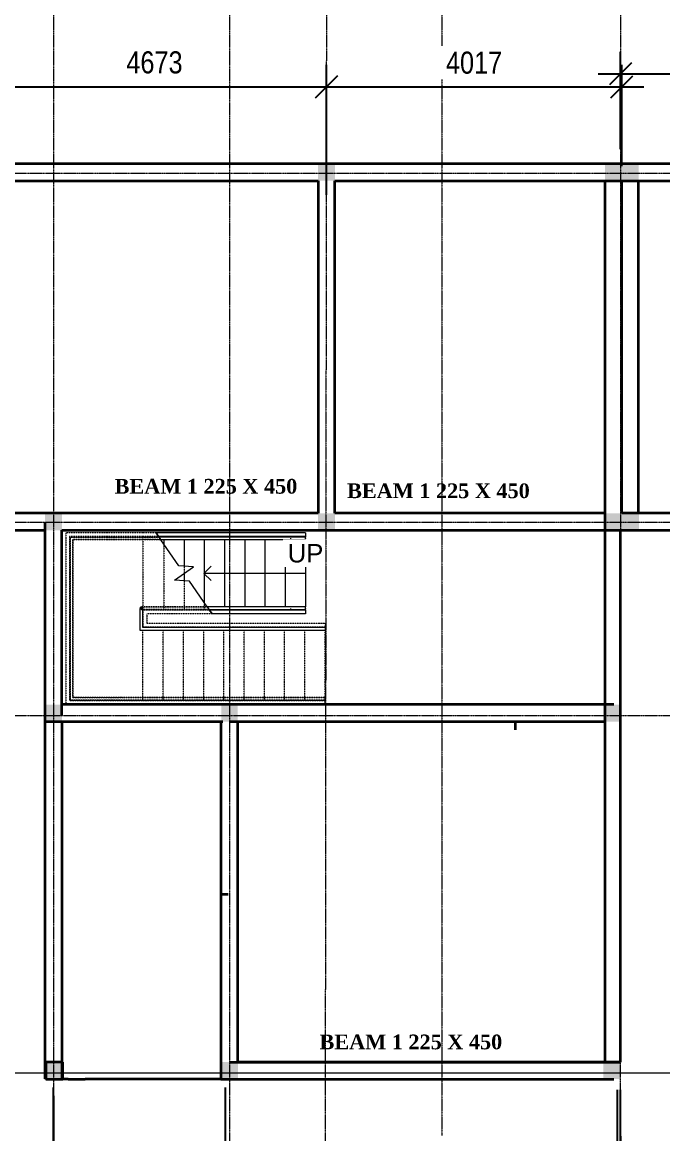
# Model space of a CAD drawing. Header units: inches. Extents: x 23 to 2032867, y 13 to 664695.
# Drawn here: x 706543 to 715251, y 14827 to 29937 of the extents above; entities that cross this region are included whole.
import ezdxf

# ---------------------------------------------------------------- set-up
doc = ezdxf.new("R2010")
doc.units = ezdxf.units.IN
doc.header["$MEASUREMENT"] = 0
doc.linetypes.add('Grid Line', pattern=[22.225, 12.7, -3.175, 3.175, -3.175])
doc.linetypes.add('Overhead', pattern=[3.96875, 2.38125, -1.5875])
for name, color, linetype, lineweight in [('A-ANNO-DIMS', 211, 'Continuous', 9), ('A-FLOR', 192, 'Continuous', 9), ('A-FLOR-HRAL', 11, 'Continuous', 9), ('A-FLOR-HRAL-MBND', 5, 'Overhead', 9), ('A-WALL', 7, 'Continuous', 9), ('S-GRID', 1, 'Continuous', 9), ('S-STRS', 31, 'Continuous', 9), ('S-STRS-ANNO', 31, 'Continuous', 9), ('S-STRS-MBND', 31, 'Overhead', 9), ('S-STRS-TEXT', 31, 'Continuous', 9)]:
    doc.layers.add(name, color=color, linetype=linetype, lineweight=lineweight)
doc.styles.add('Arial', font='arial.ttf', dxfattribs={"height": 250})
doc.styles.get("Standard").update_dxf_attribs({"font": 'arial.ttf'})
doc.styles.add('Technic', font='technic_.ttf', dxfattribs={"height": 300})
doc.dimstyles.new('LP_-_3mm_Technic', dxfattribs={"dimscale": 304.8, "dimtxt": 398.500345, "dimasz": 0.984252, "dimexe": 0.984252, "dimexo": 0.656168, "dimgap": 0.574147, "dimtad": 1, "dimdec": 0, "dimzin": 0, "dimdsep": 46, "dimtxsty": 'Technic', "dimblk1": 'OBLIQUE', "dimblk2": 'OBLIQUE', "dimsah": 1, "dimcen": 0.09, "dimdle": 0.984252, "dimazin": 0, "dimtfac": 1, "dimtdec": 4, "dimtix": 1, "dimtmove": 0, "dimatfit": 3, "dimfxl": 1, "dimtvp": 1, "dimtfill": 1, "dimtolj": 1, "dimtzin": 0, "dimarcsym": 2})

# ---------------------------------------------------------------- blocks, each defined once
blk = doc.blocks.new('Railing - Railing-258493-Level 1')
at = {"layer": 'A-FLOR-HRAL-MBND'}
for p, q in [((-4982, 3368), (-4982, 1162)), ((-3992, 3368), (-4982, 3368)), ((-4982, 3368), (-4982, 1162)), ((-3992, 3368), (-4982, 3368)), ((-4982, 3368), (-4982, 1162)), ((-3992, 3368), (-4982, 3368)), ((-4982, 3368), (-4982, 1162)), ((-3992, 3368), (-4982, 3368)), ((-4982, 3368), (-4982, 1162)), ((-3992, 3368), (-4982, 3368)), ((-4982, 3368), (-4982, 1162)), ((-3992, 3368), (-4982, 3368)), ((-4952, 3338), (-4952, 1192)), ((-3992, 3338), (-4952, 3338)), ((-4952, 3338), (-4952, 1192)), ((-3992, 3338), (-4952, 3338)), ((-4952, 3338), (-4952, 1192)), ((-3992, 3338), (-4952, 3338)), ((-4952, 3338), (-4952, 1192)), ((-3992, 3338), (-4952, 3338)), ((-4952, 3338), (-4952, 1192)), ((-3992, 3338), (-4952, 3338)), ((-4952, 3338), (-4952, 1192)), ((-3992, 3338), (-4952, 3338)), ((-3773, 3368), (-3992, 3368)), ((-3773, 3368), (-3992, 3368)), ((-3773, 3368), (-3992, 3368)), ((-3773, 3368), (-3992, 3368)), ((-3773, 3368), (-3992, 3368)), ((-3773, 3368), (-3992, 3368)), ((-3752, 3338), (-3992, 3338)), ((-3752, 3338), (-3992, 3338)), ((-3752, 3338), (-3992, 3338)), ((-3752, 3338), (-3992, 3338)), ((-3752, 3338), (-3992, 3338)), ((-3752, 3338), (-3992, 3338)), ((-4982, 1162), (-4267, 1162)), ((-4982, 1162), (-4267, 1162)), ((-4982, 1162), (-4267, 1162)), ((-4982, 1162), (-4267, 1162)), ((-4982, 1162), (-4267, 1162)), ((-4982, 1162), (-4267, 1162)), ((-4952, 1192), (-4267, 1192)), ((-4952, 1192), (-4267, 1192)), ((-4952, 1192), (-4267, 1192)), ((-4952, 1192), (-4267, 1192)), ((-4952, 1192), (-4267, 1192)), ((-4952, 1192), (-4267, 1192)), ((-4267, 1192), (-1517, 1192)), ((-4267, 1192), (-1517, 1192)), ((-4267, 1192), (-1517, 1192)), ((-4267, 1192), (-1517, 1192)), ((-4267, 1192), (-1517, 1192)), ((-4267, 1192), (-1517, 1192)), ((-4267, 1162), (-1517, 1162)), ((-4267, 1162), (-1517, 1162)), ((-4267, 1162), (-1517, 1162)), ((-4267, 1162), (-1517, 1162)), ((-4267, 1162), (-1517, 1162)), ((-4267, 1162), (-1517, 1162)), ((-1517, 1192), (-1517, 1162)), ((-1517, 1192), (-1517, 1162)), ((-1517, 1192), (-1517, 1162)), ((-1517, 1192), (-1517, 1162)), ((-1517, 1192), (-1517, 1162)), ((-1517, 1192), (-1517, 1162))]:
    blk.add_line(p, q, dxfattribs=at)
blk = doc.blocks.new('Railing - Railing-258497-Level 1')
at = {"layer": 'A-FLOR-HRAL-MBND'}
for p, q in [((-4032, 2419), (-4032, 2404)), ((-3992, 2419), (-4032, 2419)), ((-4032, 2419), (-4032, 2404)), ((-3992, 2419), (-4032, 2419)), ((-4032, 2419), (-4032, 2404)), ((-3992, 2419), (-4032, 2419)), ((-4032, 2419), (-4032, 2404)), ((-3992, 2419), (-4032, 2419)), ((-4032, 2419), (-4032, 2404)), ((-3992, 2419), (-4032, 2419)), ((-4032, 2419), (-4032, 2404)), ((-3992, 2419), (-4032, 2419)), ((-3115, 2419), (-3992, 2419)), ((-3115, 2419), (-3992, 2419)), ((-3115, 2419), (-3992, 2419)), ((-3115, 2419), (-3992, 2419)), ((-3115, 2419), (-3992, 2419)), ((-3115, 2419), (-3992, 2419)), ((-3095, 2389), (-3997, 2389)), ((-3095, 2389), (-3997, 2389)), ((-3095, 2389), (-3997, 2389)), ((-3095, 2389), (-3997, 2389)), ((-3095, 2389), (-3997, 2389)), ((-3095, 2389), (-3997, 2389))]:
    blk.add_line(p, q, dxfattribs=at)
blk = doc.blocks.new('Top Rail Type - Top Rail_Internal_-258594-Level 1')
at = {"layer": 'A-FLOR-HRAL'}
for p, q in [((-1784, 3373), (-2021, 3373)), ((-2021, 3333), (-1784, 3333)), ((-1984, 3351), (-1984, 3356))]:
    blk.add_line(p, q, dxfattribs=at)
at = {"layer": 'A-FLOR-HRAL', "flags": 128}
blk.add_lwpolyline([(-1784, 3355), (-1784, 3353), (-1784, 3351)], dxfattribs=at)
blk = doc.blocks.new('Top Rail Type - Top Rail_Internal_-V1-Level 1')
at = {"layer": 'A-FLOR-HRAL', "linetype": 'Overhead'}
for p, q in [((-4987, 3373), (-4987, 1157)), ((-3992, 3373), (-4987, 3373)), ((-4947, 3333), (-4947, 1197)), ((-3992, 3333), (-4947, 3333)), ((-3776, 3373), (-3992, 3373)), ((-3749, 3333), (-3992, 3333)), ((-4987, 1157), (-4267, 1157)), ((-4947, 1197), (-4267, 1197)), ((-4267, 1197), (-1517, 1197)), ((-4267, 1157), (-1517, 1157)), ((-1517, 1197), (-1517, 1157))]:
    blk.add_line(p, q, dxfattribs=at)
at = {"layer": 'A-FLOR-HRAL'}
for p, q in [((-3776, 3373), (-3749, 3333)), ((-1784, 3373), (-3776, 3373)), ((-1784, 3333), (-3749, 3333)), ((-1784, 3333), (-1784, 3373))]:
    blk.add_line(p, q, dxfattribs=at)
blk = doc.blocks.new('Top Rail Type - Top Rail_Internal_-258609-Level 1')
at = {"layer": 'A-FLOR-HRAL'}
for p, q in [((-1784, 2424), (-2021, 2424)), ((-2021, 2384), (-1784, 2384)), ((-1984, 2402), (-1984, 2406))]:
    blk.add_line(p, q, dxfattribs=at)
at = {"layer": 'A-FLOR-HRAL', "flags": 128}
blk.add_lwpolyline([(-1784, 2406), (-1784, 2404), (-1784, 2402)], dxfattribs=at)
blk = doc.blocks.new('Top Rail Type - Top Rail_Internal_-V2-Level 1')
at = {"layer": 'A-FLOR-HRAL', "linetype": 'Overhead'}
for p, q in [((-4017, 2384), (-4017, 2424)), ((-3119, 2424), (-4017, 2424)), ((-3091, 2384), (-4017, 2384))]:
    blk.add_line(p, q, dxfattribs=at)
at = {"layer": 'A-FLOR-HRAL'}
for p, q in [((-3119, 2424), (-3091, 2384)), ((-1784, 2424), (-3119, 2424)), ((-1784, 2384), (-1784, 2424)), ((-3997, 2404), (-4037, 2404)), ((-4037, 2404), (-4037, 2106)), ((-3997, 2404), (-3997, 2146)), ((-1784, 2384), (-3091, 2384)), ((-3997, 2146), (-1517, 2146)), ((-1517, 2146), (-1517, 2106)), ((-4037, 2106), (-1517, 2106))]:
    blk.add_line(p, q, dxfattribs=at)
blk = doc.blocks.new('_Oblique')
at = {"color": 0, "linetype": 'ByBlock', "lineweight": -2}
blk.add_line((-0.5, -0.5), (0.5, 0.5), dxfattribs=at)
blk = doc.blocks.new('*D352')
at = {"layer": 'A-ANNO-DIMS', "color": 0, "lineweight": -2, "transparency": 16777216}
for p, q in [((714675, 28211), (714675, 29534)), ((719346, 28211), (719346, 29534)), ((714375, 29234), (719646, 29234))]:
    blk.add_line(p, q, dxfattribs=at)
at = {"layer": 'Defpoints', "color": 0, "transparency": 16777216}
for p in [(719346, 29234), (714675, 28011), (719346, 28011)]:
    blk.add_point(p, dxfattribs=at)
at = {"layer": 'A-ANNO-DIMS', "color": 0, "lineweight": -2, "transparency": 16777216, "xscale": 299.9999841142121, "yscale": 299.9999841142121, "zscale": 299.9999841142121, "rotation": 180}
blk.add_blockref('_Oblique', (714675, 29234), dxfattribs=at)
at = {"layer": 'A-ANNO-DIMS', "color": 0, "lineweight": -2, "transparency": 16777216, "xscale": 299.9999841142121, "yscale": 299.9999841142121, "zscale": 299.9999841142121}
blk.add_blockref('_Oblique', (719346, 29234), dxfattribs=at)
at = {"layer": 'A-ANNO-DIMS', "color": 0, "transparency": 16777216, "insert": (717010, 29562), "char_height": 300, "attachment_point": 5, "style": 'Technic', "bg_fill": 3, "box_fill_scale": 1.25, "bg_fill_color": 256, "bg_fill_true_color": 13158600, "bg_fill_transparency": 0}
blk.add_mtext('\\A1;4671', dxfattribs=at)
blk = doc.blocks.new('*D353')
at = {"layer": 'A-ANNO-DIMS', "color": 0, "lineweight": -2, "transparency": 16777216}
for p, q in [((688750, 28211), (688750, 30778)), ((723364, 28211), (723364, 30778)), ((688450, 30478), (723664, 30478))]:
    blk.add_line(p, q, dxfattribs=at)
at = {"layer": 'Defpoints', "color": 0, "transparency": 16777216}
for p in [(723364, 30478), (688750, 28011), (723364, 28011)]:
    blk.add_point(p, dxfattribs=at)
at = {"layer": 'A-ANNO-DIMS', "color": 0, "lineweight": -2, "transparency": 16777216, "xscale": 299.9999841142121, "yscale": 299.9999841142121, "zscale": 299.9999841142121, "rotation": 180}
blk.add_blockref('_Oblique', (688750, 30478), dxfattribs=at)
at = {"layer": 'A-ANNO-DIMS', "color": 0, "lineweight": -2, "transparency": 16777216, "xscale": 299.9999841142121, "yscale": 299.9999841142121, "zscale": 299.9999841142121}
blk.add_blockref('_Oblique', (723364, 30478), dxfattribs=at)
at = {"layer": 'A-ANNO-DIMS', "color": 0, "transparency": 16777216, "insert": (704354, 30809), "char_height": 300, "attachment_point": 5, "style": 'Technic', "bg_fill": 3, "box_fill_scale": 1.25, "bg_fill_color": 256, "bg_fill_true_color": 13158600, "bg_fill_transparency": 0}
blk.add_mtext('\\A1;34614', dxfattribs=at)
blk = doc.blocks.new('*D323')
at = {"layer": 'A-ANNO-DIMS', "color": 0, "lineweight": -2, "transparency": 16777216}
for p, q in [((706005, 15341), (706005, 13857)), ((706967, 15342), (706967, 13857)), ((706005, 14157), (705705, 14157)), ((706005, 14157), (706967, 14157)), ((706967, 14157), (707267, 14157))]:
    blk.add_line(p, q, dxfattribs=at)
at = {"layer": 'Defpoints', "color": 0, "transparency": 16777216}
for p in [(706005, 15541), (706967, 15542), (706967, 14157)]:
    blk.add_point(p, dxfattribs=at)
at = {"layer": 'A-ANNO-DIMS', "color": 0, "lineweight": -2, "transparency": 16777216, "xscale": 299.9999841142121, "yscale": 299.9999841142121, "zscale": 299.9999841142121}
blk.add_blockref('_Oblique', (706005, 14157), dxfattribs=at)
at = {"layer": 'A-ANNO-DIMS', "color": 0, "lineweight": -2, "transparency": 16777216, "xscale": 299.9999841142121, "yscale": 299.9999841142121, "zscale": 299.9999841142121, "rotation": 180}
blk.add_blockref('_Oblique', (706967, 14157), dxfattribs=at)
at = {"layer": 'A-ANNO-DIMS', "color": 0, "transparency": 16777216, "insert": (706486, 14485), "char_height": 300, "attachment_point": 5, "style": 'Technic', "bg_fill": 3, "box_fill_scale": 1.25, "bg_fill_color": 256, "bg_fill_true_color": 13158600, "bg_fill_transparency": 0}
blk.add_mtext('\\A1;962', dxfattribs=at)
blk = doc.blocks.new('*D326')
at = {"layer": 'A-ANNO-DIMS', "color": 0, "lineweight": -2, "transparency": 16777216}
for p, q in [((714632, 15426), (714632, 13941)), ((715637, 15456), (715637, 13941)), ((714632, 14241), (714332, 14241)), ((714632, 14241), (715637, 14241)), ((715637, 14241), (715937, 14241))]:
    blk.add_line(p, q, dxfattribs=at)
at = {"layer": 'Defpoints', "color": 0, "transparency": 16777216}
for p in [(714632, 15626), (715637, 15656), (715637, 14241)]:
    blk.add_point(p, dxfattribs=at)
at = {"layer": 'A-ANNO-DIMS', "color": 0, "lineweight": -2, "transparency": 16777216, "xscale": 299.9999841142121, "yscale": 299.9999841142121, "zscale": 299.9999841142121}
blk.add_blockref('_Oblique', (714632, 14241), dxfattribs=at)
at = {"layer": 'A-ANNO-DIMS', "color": 0, "lineweight": -2, "transparency": 16777216, "xscale": 299.9999841142121, "yscale": 299.9999841142121, "zscale": 299.9999841142121, "rotation": 180}
blk.add_blockref('_Oblique', (715637, 14241), dxfattribs=at)
at = {"layer": 'A-ANNO-DIMS', "color": 0, "transparency": 16777216, "insert": (715135, 14569), "char_height": 300, "attachment_point": 5, "style": 'Technic', "bg_fill": 3, "box_fill_scale": 1.25, "bg_fill_color": 256, "bg_fill_true_color": 13158600, "bg_fill_transparency": 0}
blk.add_mtext('\\A1;1005', dxfattribs=at)
blk = doc.blocks.new('*D327')
at = {"layer": 'A-ANNO-DIMS', "color": 0, "lineweight": -2, "transparency": 16777216}
for p, q in [((709303, 15426), (709303, 13941)), ((714674, 15426), (714674, 13941)), ((709003, 14241), (714974, 14241))]:
    blk.add_line(p, q, dxfattribs=at)
at = {"layer": 'Defpoints', "color": 0, "transparency": 16777216}
for p in [(709303, 15626), (714674, 15626), (714674, 14241)]:
    blk.add_point(p, dxfattribs=at)
at = {"layer": 'A-ANNO-DIMS', "color": 0, "lineweight": -2, "transparency": 16777216, "xscale": 299.9999841142121, "yscale": 299.9999841142121, "zscale": 299.9999841142121, "rotation": 180}
blk.add_blockref('_Oblique', (709303, 14241), dxfattribs=at)
at = {"layer": 'A-ANNO-DIMS', "color": 0, "lineweight": -2, "transparency": 16777216, "xscale": 299.9999841142121, "yscale": 299.9999841142121, "zscale": 299.9999841142121}
blk.add_blockref('_Oblique', (714674, 14241), dxfattribs=at)
at = {"layer": 'A-ANNO-DIMS', "color": 0, "transparency": 16777216, "insert": (711989, 14573), "char_height": 300, "attachment_point": 5, "style": 'Technic', "bg_fill": 3, "box_fill_scale": 1.25, "bg_fill_color": 256, "bg_fill_true_color": 13158600, "bg_fill_transparency": 0}
blk.add_mtext('\\A1;5371', dxfattribs=at)
blk = doc.blocks.new('*D328')
at = {"layer": 'A-ANNO-DIMS', "color": 0, "lineweight": -2, "transparency": 16777216}
for p, q in [((706966, 15456), (706966, 13856)), ((709303, 15456), (709303, 13856)), ((706666, 14156), (709603, 14156))]:
    blk.add_line(p, q, dxfattribs=at)
at = {"layer": 'Defpoints', "color": 0, "transparency": 16777216}
for p in [(706966, 15656), (709303, 15656), (709303, 14156)]:
    blk.add_point(p, dxfattribs=at)
at = {"layer": 'A-ANNO-DIMS', "color": 0, "lineweight": -2, "transparency": 16777216, "xscale": 299.9999841142121, "yscale": 299.9999841142121, "zscale": 299.9999841142121, "rotation": 180}
blk.add_blockref('_Oblique', (706966, 14156), dxfattribs=at)
at = {"layer": 'A-ANNO-DIMS', "color": 0, "lineweight": -2, "transparency": 16777216, "xscale": 299.9999841142121, "yscale": 299.9999841142121, "zscale": 299.9999841142121}
blk.add_blockref('_Oblique', (709303, 14156), dxfattribs=at)
at = {"layer": 'A-ANNO-DIMS', "color": 0, "transparency": 16777216, "insert": (708135, 14488), "char_height": 300, "attachment_point": 5, "style": 'Technic', "bg_fill": 3, "box_fill_scale": 1.25, "bg_fill_color": 256, "bg_fill_true_color": 13158600, "bg_fill_transparency": 0}
blk.add_mtext('\\A1;2337', dxfattribs=at)
blk = doc.blocks.new('*D334')
at = {"layer": 'A-ANNO-DIMS', "color": 0, "lineweight": -2, "transparency": 16777216}
for p, q in [((706005, 27919), (706005, 29357)), ((710678, 27591), (710678, 29357)), ((705705, 29057), (710978, 29057))]:
    blk.add_line(p, q, dxfattribs=at)
at = {"layer": 'Defpoints', "color": 0, "transparency": 16777216}
for p in [(710678, 29057), (706005, 27719), (710678, 27391)]:
    blk.add_point(p, dxfattribs=at)
at = {"layer": 'A-ANNO-DIMS', "color": 0, "lineweight": -2, "transparency": 16777216, "xscale": 299.9999841142121, "yscale": 299.9999841142121, "zscale": 299.9999841142121, "rotation": 180}
blk.add_blockref('_Oblique', (706005, 29057), dxfattribs=at)
at = {"layer": 'A-ANNO-DIMS', "color": 0, "lineweight": -2, "transparency": 16777216, "xscale": 299.9999841142121, "yscale": 299.9999841142121, "zscale": 299.9999841142121}
blk.add_blockref('_Oblique', (710678, 29057), dxfattribs=at)
at = {"layer": 'A-ANNO-DIMS', "color": 0, "transparency": 16777216, "insert": (708341, 29389), "char_height": 300, "attachment_point": 5, "style": 'Technic', "bg_fill": 3, "box_fill_scale": 1.25, "bg_fill_color": 256, "bg_fill_true_color": 13158600, "bg_fill_transparency": 0}
blk.add_mtext('\\A1;4673', dxfattribs=at)
blk = doc.blocks.new('*D322')
at = {"layer": 'A-ANNO-DIMS', "color": 0, "lineweight": -2, "transparency": 16777216}
for p, q in [((710678, 27919), (710678, 29357)), ((714695, 27981), (714695, 29357)), ((710378, 29057), (714995, 29057))]:
    blk.add_line(p, q, dxfattribs=at)
at = {"layer": 'Defpoints', "color": 0, "transparency": 16777216}
for p in [(714695, 29057), (710678, 27719), (714695, 27781)]:
    blk.add_point(p, dxfattribs=at)
at = {"layer": 'A-ANNO-DIMS', "color": 0, "lineweight": -2, "transparency": 16777216, "xscale": 299.9999841142121, "yscale": 299.9999841142121, "zscale": 299.9999841142121, "rotation": 180}
blk.add_blockref('_Oblique', (710678, 29057), dxfattribs=at)
at = {"layer": 'A-ANNO-DIMS', "color": 0, "lineweight": -2, "transparency": 16777216, "xscale": 299.9999841142121, "yscale": 299.9999841142121, "zscale": 299.9999841142121}
blk.add_blockref('_Oblique', (714695, 29057), dxfattribs=at)
at = {"layer": 'A-ANNO-DIMS', "color": 0, "transparency": 16777216, "insert": (712686, 29385), "char_height": 300, "attachment_point": 5, "style": 'Technic', "bg_fill": 3, "box_fill_scale": 1.25, "bg_fill_color": 256, "bg_fill_true_color": 13158600, "bg_fill_transparency": 0}
blk.add_mtext('\\A1;4017', dxfattribs=at)

msp = doc.modelspace()

# ---------------------------------------------------------------- hatches: boundary and pattern name
at = {"linetype": 'Continuous', "lineweight": 35}
h = msp.add_hatch(color=256, dxfattribs=at)
h.set_gradient(color1=(0, 0, 15), color2=(0, 0, 0), one_color=1)
h.paths.add_polyline_path([(706974.887, 23260.87), (706852.173, 23260.87), (706852.173, 23030.87), (706974.887, 23030.87)])
h.paths.add_polyline_path([(707082.173, 23260.87), (706974.887, 23260.87), (706974.887, 23030.87), (707082.173, 23030.87)])
h = msp.add_hatch(color=256, dxfattribs=at)
h.set_gradient(color1=(0, 0, 15), color2=(0, 0, 0), one_color=1)
h.paths.add_polyline_path([(706974.887, 23255.87), (706857.898, 23255.87), (706857.898, 23030.87), (706974.887, 23030.87)])
h.paths.add_polyline_path([(707082.173, 23255.87), (706974.887, 23255.87), (706974.887, 23030.87), (707082.173, 23030.87)])
h = msp.add_hatch(color=256, dxfattribs=at)
h.set_gradient(color1=(0, 0, 15), color2=(0, 0, 0), one_color=1)
h.paths.add_polyline_path([(710687.637, 23260.87), (710564.923, 23260.87), (710564.923, 23030.87), (710687.637, 23030.87)])
h.paths.add_polyline_path([(710794.923, 23260.87), (710687.637, 23260.87), (710687.637, 23030.87), (710794.923, 23030.87)])
h = msp.add_hatch(color=256, dxfattribs=at)
h.set_gradient(color1=(0, 0, 15), color2=(0, 0, 0), one_color=1)
h.paths.add_polyline_path([(710687.637, 23255.87), (710570.648, 23255.87), (710570.648, 23030.87), (710687.637, 23030.87)])
h.paths.add_polyline_path([(710794.923, 23255.87), (710687.637, 23255.87), (710687.637, 23030.87), (710794.923, 23030.87)])
h = msp.add_hatch(color=256, dxfattribs=at)
h.set_gradient(color1=(0, 0, 15), color2=(0, 0, 0), one_color=1)
h.paths.add_polyline_path([(714587.637, 23260.87), (714464.923, 23260.87), (714464.923, 23030.87), (714587.637, 23030.87)])
h.paths.add_polyline_path([(714694.923, 23260.87), (714587.637, 23260.87), (714587.637, 23030.87), (714694.923, 23030.87)])
h = msp.add_hatch(color=256, dxfattribs=at)
h.set_gradient(color1=(0, 0, 15), color2=(0, 0, 0), one_color=1)
h.paths.add_polyline_path([(714587.637, 23255.87), (714470.648, 23255.87), (714470.648, 23030.87), (714587.637, 23030.87)])
h.paths.add_polyline_path([(714694.923, 23255.87), (714587.637, 23255.87), (714587.637, 23030.87), (714694.923, 23030.87)])
h = msp.add_hatch(color=256, dxfattribs=at)
h.set_gradient(color1=(0, 0, 15), color2=(0, 0, 0), one_color=1)
h.paths.add_polyline_path([(714819.637, 23260.87), (714696.923, 23260.87), (714696.923, 23030.87), (714819.637, 23030.87)])
h.paths.add_polyline_path([(714926.923, 23260.87), (714819.637, 23260.87), (714819.637, 23030.87), (714926.923, 23030.87)])
h = msp.add_hatch(color=256, dxfattribs=at)
h.set_gradient(color1=(0, 0, 15), color2=(0, 0, 0), one_color=1)
h.paths.add_polyline_path([(706974.887, 20660.87), (706852.173, 20660.87), (706852.173, 20430.87), (706974.887, 20430.87)])
h.paths.add_polyline_path([(707082.173, 20660.87), (706974.887, 20660.87), (706974.887, 20430.87), (707082.173, 20430.87)])
h = msp.add_hatch(color=256, dxfattribs=at)
h.set_gradient(color1=(0, 0, 15), color2=(0, 0, 0), one_color=1)
h.paths.add_polyline_path([(706974.887, 20655.87), (706857.898, 20655.87), (706857.898, 20430.87), (706974.887, 20430.87)])
h.paths.add_polyline_path([(707082.173, 20655.87), (706974.887, 20655.87), (706974.887, 20430.87), (707082.173, 20430.87)])
h = msp.add_hatch(color=256, dxfattribs=at)
h.set_gradient(color1=(0, 0, 15), color2=(0, 0, 0), one_color=1)
h.paths.add_polyline_path([(709366.137, 20655.87), (709249.148, 20655.87), (709249.148, 20430.87), (709366.137, 20430.87)])
h.paths.add_polyline_path([(709473.423, 20655.87), (709366.137, 20655.87), (709366.137, 20430.87), (709473.423, 20430.87)])
h = msp.add_hatch(color=256, dxfattribs=at)
h.set_gradient(color1=(0, 0, 15), color2=(0, 0, 0), one_color=1)
h.paths.add_polyline_path([(714567.59, 20660.87), (714444.876, 20660.87), (714444.876, 20430.87), (714567.59, 20430.87)])
h.paths.add_polyline_path([(714674.876, 20660.87), (714567.59, 20660.87), (714567.59, 20430.87), (714674.876, 20430.87)])
h = msp.add_hatch(color=256, dxfattribs=at)
h.set_gradient(color1=(0, 0, 15), color2=(0, 0, 0), one_color=1)
h.paths.add_polyline_path([(706974.887, 15800.87), (706852.173, 15800.87), (706852.173, 15570.87), (706974.887, 15570.87)])
h.paths.add_polyline_path([(707082.173, 15800.87), (706974.887, 15800.87), (706974.887, 15570.87), (707082.173, 15570.87)])
h = msp.add_hatch(color=256, dxfattribs=at)
h.set_gradient(color1=(0, 0, 15), color2=(0, 0, 0), one_color=1)
h.paths.add_polyline_path([(709367.637, 15800.87), (709244.923, 15800.87), (709244.923, 15570.87), (709367.637, 15570.87)])
h.paths.add_polyline_path([(709474.923, 15800.87), (709367.637, 15800.87), (709367.637, 15570.87), (709474.923, 15570.87)])
h = msp.add_hatch(color=256, dxfattribs=at)
h.set_gradient(color1=(0, 0, 15), color2=(0, 0, 0), one_color=1)
h.paths.add_polyline_path([(709367.637, 15795.87), (709250.648, 15795.87), (709250.648, 15570.87), (709367.637, 15570.87)])
h.paths.add_polyline_path([(709474.923, 15795.87), (709367.637, 15795.87), (709367.637, 15570.87), (709474.923, 15570.87)])
h = msp.add_hatch(color=256, dxfattribs=at)
h.set_gradient(color1=(0, 0, 15), color2=(0, 0, 0), one_color=1)
h.paths.add_polyline_path([(714567.637, 15800.87), (714444.923, 15800.87), (714444.923, 15570.87), (714567.637, 15570.87)])
h.paths.add_polyline_path([(714674.923, 15800.87), (714567.637, 15800.87), (714567.637, 15570.87), (714674.923, 15570.87)])

# ---------------------------------------------------------------- linework, layer by layer
at = {"layer": 'A-FLOR'}
for p, q in [((714464.923, 28010.87), (710794.923, 28010.87)), ((714674.923, 16671.629), (714684.923, 16671.629)), ((706852.173, 15571.629), (706864.923, 15571.629))]:
    msp.add_line(p, q, dxfattribs=at)
at = {"layer": 'A-WALL', "lineweight": 35}
for p, q in [((707499.923, 28010.87), (706004.923, 28010.87)), ((710794.923, 28010.87), (707470.352, 28010.87)), ((714694.188, 28010.87), (710794.923, 28010.87)), ((706234.923, 27780.87), (707499.923, 27780.87)), ((707499.923, 27780.87), (710564.923, 27780.87)), ((710564.923, 27780.87), (710564.923, 27595.87)), ((710794.923, 23828.365), (710794.923, 27780.87)), ((710794.923, 27780.87), (716079.923, 27780.87)), ((714464.923, 27780.87), (714464.923, 15800.87)), ((714464.923, 27780.87), (714464.923, 26280.87)), ((714694.923, 27595.87), (714694.923, 27780.87)), ((714904.923, 27780.87), (716169.923, 27780.87)), ((714919.923, 23260.87), (714919.923, 27780.87)), ((710564.923, 27640.618), (710564.923, 24395.87)), ((714694.923, 23260.87), (714694.923, 27595.87)), ((710794.923, 24395.87), (710794.923, 26280.87)), ((714464.923, 26280.87), (714464.923, 24320.87)), ((710564.923, 24395.87), (710564.923, 23260.87)), ((710794.923, 23260.87), (710794.923, 24395.87)), ((710564.923, 23260.87), (706234.923, 23260.87)), ((706852.173, 23141.841), (706852.173, 22745.87)), ((714464.923, 23260.87), (710794.923, 23260.87)), ((714464.923, 23260.87), (712594.923, 23260.87)), ((719234.923, 23260.87), (714694.923, 23260.87)), ((706004.923, 23030.87), (706852.173, 23030.87)), ((706852.173, 23030.87), (706852.173, 20430.87)), ((707082.173, 22745.87), (707082.173, 23030.87)), ((707082.173, 20513.923), (707082.173, 23030.87)), ((707082.173, 23030.87), (715594.923, 23030.87)), ((714674.923, 15800.87), (714674.923, 23030.87)), ((714674.923, 23030.87), (715522.173, 23030.87)), ((714586.831, 20660.87), (707082.173, 20660.87)), ((706852.173, 20430.87), (709269.923, 20430.87)), ((706852.173, 20430.87), (706852.173, 15571.629)), ((707082.173, 20430.87), (707082.173, 15571.629)), ((709244.923, 20430.87), (709244.923, 18085.87)), ((709358.923, 20430.87), (714444.923, 20430.87)), ((709474.923, 15800.87), (709474.923, 20430.87)), ((713244.923, 20430.87), (713244.923, 20315.919)), ((709244.923, 18085.87), (709244.923, 15570.87)), ((709244.923, 18085.87), (709341.923, 18085.87)), ((709474.923, 15800.87), (709474.923, 16285.87)), ((707094.923, 15800.87), (706864.923, 15800.87)), ((706864.923, 15800.87), (706864.923, 15570.87)), ((707094.923, 15570.87), (707094.923, 15800.87)), ((709359.244, 15800.87), (714674.923, 15800.87)), ((712859.923, 15800.87), (709474.923, 15800.87)), ((714674.923, 15800.87), (712859.923, 15800.87)), ((706864.923, 15570.87), (707094.923, 15570.87)), ((707094.923, 15571.629), (707167.394, 15571.629)), ((707167.394, 15570.87), (707397.394, 15570.87)), ((707397.394, 15571.629), (709244.923, 15571.629)), ((709244.923, 15570.87), (711059.923, 15570.87)), ((709359.244, 15570.87), (714584.882, 15570.87))]:
    msp.add_line(p, q, dxfattribs=at)
at = {"layer": 'A-WALL'}
for p, q in [((707082.173, 22745.87), (707082.173, 20945.87)), ((709244.923, 16285.87), (709244.923, 18085.87))]:
    msp.add_line(p, q, dxfattribs=at)
at = {"layer": 'S-GRID', "linetype": 'Grid Line'}
for p, q in [((706967.173, 31659.351), (706967.173, 10501.609)), ((685621.361, 27882.682), (725817.603, 27882.682)), ((685621.361, 23141.682), (725817.603, 23141.682)), ((685621.361, 20513.682), (725817.603, 20513.682)), ((685609.408, 15656.337), (725817.603, 15656.337)), ((685621.361, 15655.682), (725817.603, 15655.682))]:
    msp.add_line(p, q, dxfattribs=at)
at = {"layer": 'S-STRS'}
for p, q in [((708396.858, 22944.107), (708362.222, 22994.107)), ((710393.222, 22994.107), (708362.222, 22994.107)), ((708362.222, 22994.107), (708396.858, 22944.107)), ((710393.222, 22994.107), (710393.222, 22944.107)), ((708400.599, 22938.707), (708396.858, 22944.107)), ((710393.222, 22944.107), (708396.858, 22944.107)), ((708670.902, 22548.505), (708428.308, 22898.707)), ((708468.222, 22944.107), (708468.222, 22938.707)), ((708468.222, 22898.707), (708468.222, 22841.089)), ((708743.222, 22944.107), (708743.222, 22938.707)), ((708743.222, 22898.707), (708743.222, 22543.513)), ((709018.222, 22944.107), (709018.222, 22938.707)), ((709018.222, 22898.707), (709018.222, 22047.126)), ((709293.222, 22944.107), (709293.222, 22938.707)), ((709293.222, 22898.707), (709293.222, 21989.507)), ((709568.222, 22944.107), (709568.222, 22938.707)), ((709568.222, 22898.707), (709568.222, 21989.507)), ((709843.222, 22944.107), (709843.222, 22938.707)), ((709843.222, 22898.707), (709843.222, 21989.507)), ((710118.222, 22944.107), (710118.222, 22938.707)), ((710118.222, 22898.707), (710118.222, 21989.507)), ((710393.222, 22944.107), (710393.222, 22938.707)), ((710393.222, 22898.707), (710393.222, 21989.507)), ((708612.724, 22353.708), (708873.719, 22534.506)), ((708873.719, 22534.506), (708670.902, 22548.505)), ((708743.222, 22444.107), (708743.222, 22344.701)), ((708815.541, 22339.709), (708612.724, 22353.708)), ((709058.136, 21989.507), (708815.541, 22339.709)), ((709089.585, 21944.107), (709085.845, 21949.507)), ((709124.222, 21894.107), (709089.585, 21944.107)), ((710393.222, 21944.107), (709089.585, 21944.107)), ((709089.585, 21944.107), (709124.222, 21894.107)), ((709293.222, 21949.507), (709293.222, 21944.107)), ((709568.222, 21949.507), (709568.222, 21944.107)), ((709843.222, 21949.507), (709843.222, 21944.107)), ((710118.222, 21949.507), (710118.222, 21944.107)), ((710393.222, 21949.507), (710393.222, 21944.107)), ((710393.222, 21944.107), (710393.222, 21894.107)), ((710393.222, 21894.107), (709124.222, 21894.107))]:
    msp.add_line(p, q, dxfattribs=at)
at = {"layer": 'S-STRS-ANNO'}
for p, q in [((709110.674, 22541.698), (709013.084, 22444.107)), ((709110.674, 22346.517), (709013.084, 22444.107)), ((709289.111, 22444.107), (709018.222, 22444.107)), ((709565.139, 22444.107), (709293.222, 22444.107)), ((709841.166, 22444.107), (709568.222, 22444.107)), ((710117.194, 22444.107), (709843.222, 22444.107)), ((710393.222, 22444.107), (710118.222, 22444.107))]:
    msp.add_line(p, q, dxfattribs=at)
at = {"layer": 'S-STRS-MBND'}
for p, q in [((707135.001, 22994.107), (707135.001, 20666.684)), ((708185.001, 22994.107), (707135.001, 22994.107)), ((708362.222, 22994.107), (708185.001, 22994.107)), ((707185.001, 22944.107), (707185.001, 20716.684)), ((708185.001, 22944.107), (707185.001, 22944.107)), ((707185.001, 22944.107), (707185.001, 20716.684)), ((708185.001, 22944.107), (707185.001, 22944.107)), ((708185.001, 22944.107), (708185.001, 21944.107)), ((708396.858, 22944.107), (708185.001, 22944.107)), ((708396.858, 22944.107), (708185.001, 22944.107)), ((708468.222, 22841.089), (708468.222, 21944.107)), ((708743.222, 22543.513), (708743.222, 22444.107)), ((708743.222, 22344.701), (708743.222, 21944.107)), ((708185.001, 21944.107), (708185.001, 21716.684)), ((709089.585, 21944.107), (708185.001, 21944.107)), ((708185.001, 21944.107), (708185.001, 21716.684)), ((709089.585, 21944.107), (708185.001, 21944.107)), ((709018.222, 22047.126), (709018.222, 21944.107)), ((708235.001, 21894.107), (708235.001, 21766.684)), ((709124.222, 21894.107), (708235.001, 21894.107)), ((708235.001, 21766.684), (710660.001, 21766.684)), ((710660.001, 21766.684), (710660.001, 21716.684)), ((708185.001, 21711.284), (708185.001, 21716.684)), ((708185.001, 21716.684), (710660.001, 21716.684)), ((708185.001, 21716.684), (710660.001, 21716.684)), ((708185.001, 20716.684), (708185.001, 21671.284)), ((708460.001, 21711.284), (708460.001, 21716.684)), ((708460.001, 20716.684), (708460.001, 21671.284)), ((708735.001, 21711.284), (708735.001, 21716.684)), ((708735.001, 20716.684), (708735.001, 21671.284)), ((709010.001, 21711.284), (709010.001, 21716.684)), ((709010.001, 20716.684), (709010.001, 21671.284)), ((709285.001, 21711.284), (709285.001, 21716.684)), ((709285.001, 20716.684), (709285.001, 21671.284)), ((709560.001, 21711.284), (709560.001, 21716.684)), ((709560.001, 20716.684), (709560.001, 21671.284)), ((709835.001, 21711.284), (709835.001, 21716.684)), ((709835.001, 20716.684), (709835.001, 21671.284)), ((710110.001, 21711.284), (710110.001, 21716.684)), ((710110.001, 20716.684), (710110.001, 21671.284)), ((710385.001, 21711.284), (710385.001, 21716.684)), ((710385.001, 20716.684), (710385.001, 21671.284)), ((710660.001, 21711.284), (710660.001, 21716.684)), ((710660.001, 20716.684), (710660.001, 21671.284)), ((707185.001, 20716.684), (708185.001, 20716.684)), ((707185.001, 20716.684), (708185.001, 20716.684)), ((708185.001, 20716.684), (710660.001, 20716.684)), ((708185.001, 20716.684), (710660.001, 20716.684)), ((710660.001, 20666.684), (710660.001, 20716.684)), ((707135.001, 20666.684), (708185.001, 20666.684)), ((708185.001, 20666.684), (710660.001, 20666.684))]:
    msp.add_line(p, q, dxfattribs=at)

# ---------------------------------------------------------------- block references
at = {"layer": 'A-FLOR-HRAL'}
for name in ['Top Rail Type - Top Rail_Internal_-V1-Level 1', 'Railing - Railing-258493-Level 1', 'Top Rail Type - Top Rail_Internal_-258594-Level 1', 'Top Rail Type - Top Rail_Internal_-V2-Level 1', 'Railing - Railing-258497-Level 1', 'Top Rail Type - Top Rail_Internal_-258609-Level 1']:
    msp.add_blockref(name, (712176.919, 19565.251), dxfattribs=at)

# ---------------------------------------------------------------- texts
at = {"char_height": 300, "attachment_point": 1}
for insert in [(707799.015, 23728.365), (710959.515, 23667.365), (710585.015, 16174.865)]:
    msp.add_mtext_dynamic_manual_height_columns('{\\fTimes New Roman|b1|i0|c0|p18;\\H0.66667x;BEAM 1 225 X 450} ', width=7248.12701, gutter_width=1, heights=[0], dxfattribs=dict(at, insert=insert))

# ---------------------------------------------------------------- next in the draw order: texts
at = {"layer": 'S-STRS-TEXT', "insert": (710151.891, 22843.222), "char_height": 250, "width": 579.19341, "attachment_point": 1, "line_spacing_factor": 0.941778, "style": 'Arial', "bg_fill": 3, "box_fill_scale": 1.25, "bg_fill_color": 256, "bg_fill_true_color": 13158600, "bg_fill_transparency": 0}
msp.add_mtext('UP', dxfattribs=at)

# ---------------------------------------------------------------- next in the draw order: dimensions: what is measured, and where the dimension line sits
at = {"layer": 'A-ANNO-DIMS'}
for base, p1, p2, override, picture, middle in [((719345.994, 29233.935), (714674.923, 28010.87), (719345.994, 28010.87), {"dimpost": '<>', "dimfxl": 4800}, '*D352', (717010.458, 29561.567)), ((706967.173, 14156.564), (706004.829, 15541.337), (706967.173, 15542.096), {"dimpost": '<>', "dimfxl": 1150.00025}, '*D323', (706486.001, 14485.073))]:
    dim = msp.add_linear_dim(base=base, p1=p1, p2=p2, dimstyle='LP_-_3mm_Technic', override=override, dxfattribs=at)
    dim.commit()
    dim.dimension.update_dxf_attribs({"geometry": picture, "text_midpoint": middle})

# ---------------------------------------------------------------- next in the draw order: linework, layer by layer
at = {"layer": 'S-GRID', "linetype": 'Grid Line'}
msp.add_line((714676.331, 31659.351), (714673.767, 10490.835), dxfattribs=at)

# ---------------------------------------------------------------- next in the draw order: dimensions: what is measured, and where the dimension line sits
at = {"layer": 'A-ANNO-DIMS'}
dim = msp.add_linear_dim(base=(723364.188, 30477.533), p1=(688749.923, 28010.87), p2=(723364.188, 28010.87), dimstyle='LP_-_3mm_Technic', override={"dimpost": '<>', "dimfxl": 4560}, dxfattribs=at)
dim.commit()
dim.dimension.update_dxf_attribs({"geometry": '*D353', "text_midpoint": (704354.341, 30477.533), "dimtype": 160})
dim = msp.add_linear_dim(base=(715637.173, 14240.806), p1=(714632.078, 15625.579), p2=(715637.173, 15656.337), dimstyle='LP_-_3mm_Technic', override={"dimpost": '<>', "dimfxl": 1150.00025}, dxfattribs=at)
dim.commit()
dim.dimension.update_dxf_attribs({"geometry": '*D326', "text_midpoint": (715134.625, 14569.315)})

# ---------------------------------------------------------------- next in the draw order: hatches: boundary and pattern name
at = {"linetype": 'Continuous', "lineweight": 35}
h = msp.add_hatch(color=256, dxfattribs=at)
h.set_gradient(color1=(0, 0, 15), color2=(0, 0, 0), one_color=1)
h.paths.add_polyline_path([(710687.637, 28010.87), (710564.923, 28010.87), (710564.923, 27780.87), (710687.637, 27780.87)])
h.paths.add_polyline_path([(710794.923, 28010.87), (710687.637, 28010.87), (710687.637, 27780.87), (710794.923, 27780.87)])
h = msp.add_hatch(color=256, dxfattribs=at)
h.set_gradient(color1=(0, 0, 15), color2=(0, 0, 0), one_color=1)
h.paths.add_polyline_path([(710687.637, 28005.87), (710570.648, 28005.87), (710570.648, 27780.87), (710687.637, 27780.87)])
h.paths.add_polyline_path([(710794.923, 28005.87), (710687.637, 28005.87), (710687.637, 27780.87), (710794.923, 27780.87)])
h = msp.add_hatch(color=256, dxfattribs=at)
h.set_gradient(color1=(0, 0, 15), color2=(0, 0, 0), one_color=1)
h.paths.add_polyline_path([(714587.637, 28010.87), (714464.923, 28010.87), (714464.923, 27780.87), (714587.637, 27780.87)])
h.paths.add_polyline_path([(714694.923, 28010.87), (714587.637, 28010.87), (714587.637, 27780.87), (714694.923, 27780.87)])
h = msp.add_hatch(color=256, dxfattribs=at)
h.set_gradient(color1=(0, 0, 15), color2=(0, 0, 0), one_color=1)
h.paths.add_polyline_path([(714587.637, 28005.87), (714470.648, 28005.87), (714470.648, 27780.87), (714587.637, 27780.87)])
h.paths.add_polyline_path([(714694.923, 28005.87), (714587.637, 28005.87), (714587.637, 27780.87), (714694.923, 27780.87)])
h = msp.add_hatch(color=256, dxfattribs=at)
h.set_gradient(color1=(0, 0, 15), color2=(0, 0, 0), one_color=1)
h.paths.add_polyline_path([(714817.637, 28010.87), (714694.923, 28010.87), (714694.923, 27780.87), (714817.637, 27780.87)])
h.paths.add_polyline_path([(714924.923, 28010.87), (714817.637, 28010.87), (714817.637, 27780.87), (714924.923, 27780.87)])
h = msp.add_hatch(color=256, dxfattribs=at)
h.set_gradient(color1=(0, 0, 15), color2=(0, 0, 0), one_color=1)
h.paths.add_polyline_path([(714817.637, 28005.87), (714700.648, 28005.87), (714700.648, 27780.87), (714817.637, 27780.87)])
h.paths.add_polyline_path([(714924.923, 28005.87), (714817.637, 28005.87), (714817.637, 27780.87), (714924.923, 27780.87)])

# ---------------------------------------------------------------- next in the draw order: linework, layer by layer
at = {"layer": 'A-WALL', "lineweight": 35}
msp.add_line((716169.923, 28010.87), (714674.923, 28010.87), dxfattribs=at)
at = {"layer": 'S-GRID', "linetype": 'Grid Line'}
for p, q in [((709359.244, 31659.351), (709359.244, 10501.609)), ((710679.923, 31659.351), (710657.138, 10501.242)), ((712247.831, 31659.351), (712245.268, 10501.601))]:
    msp.add_line(p, q, dxfattribs=at)

# ---------------------------------------------------------------- next in the draw order: dimensions: what is measured, and where the dimension line sits
at = {"layer": 'A-ANNO-DIMS'}
for base, p1, p2, override, picture, middle in [((710677.983, 29057.048), (706004.829, 27718.981), (710677.983, 27391.481), {"dimpost": '<>', "dimfxl": 4560}, '*D334', (708341.406, 29388.846)), ((714674.389, 14240.806), (709303.454, 15625.579), (714674.389, 15625.587), {"dimpost": '<>', "dimfxl": 5200}, '*D327', (711988.921, 14572.604))]:
    dim = msp.add_linear_dim(base=base, p1=p1, p2=p2, dimstyle='LP_-_3mm_Technic', override=override, dxfattribs=at)
    dim.commit()
    dim.dimension.update_dxf_attribs({"geometry": picture, "text_midpoint": middle})

# ---------------------------------------------------------------- next in the draw order: dimensions: what is measured, and where the dimension line sits
for base, p1, p2, override, picture, middle in [((714694.923, 29057.048), (710677.983, 27718.981), (714694.923, 27780.87), {"dimpost": '<>', "dimfxl": 4560}, '*D322', (712686.453, 29384.679)), ((709303.454, 14156.097), (706966.392, 15655.87), (709303.454, 15655.87), {"dimpost": '<>', "dimfxl": 5200}, '*D328', (708134.923, 14487.896))]:
    dim = msp.add_linear_dim(base=base, p1=p1, p2=p2, dimstyle='LP_-_3mm_Technic', override=override, dxfattribs=at)
    dim.commit()
    dim.dimension.update_dxf_attribs({"geometry": picture, "text_midpoint": middle})

doc.saveas('drawing.dxf')
